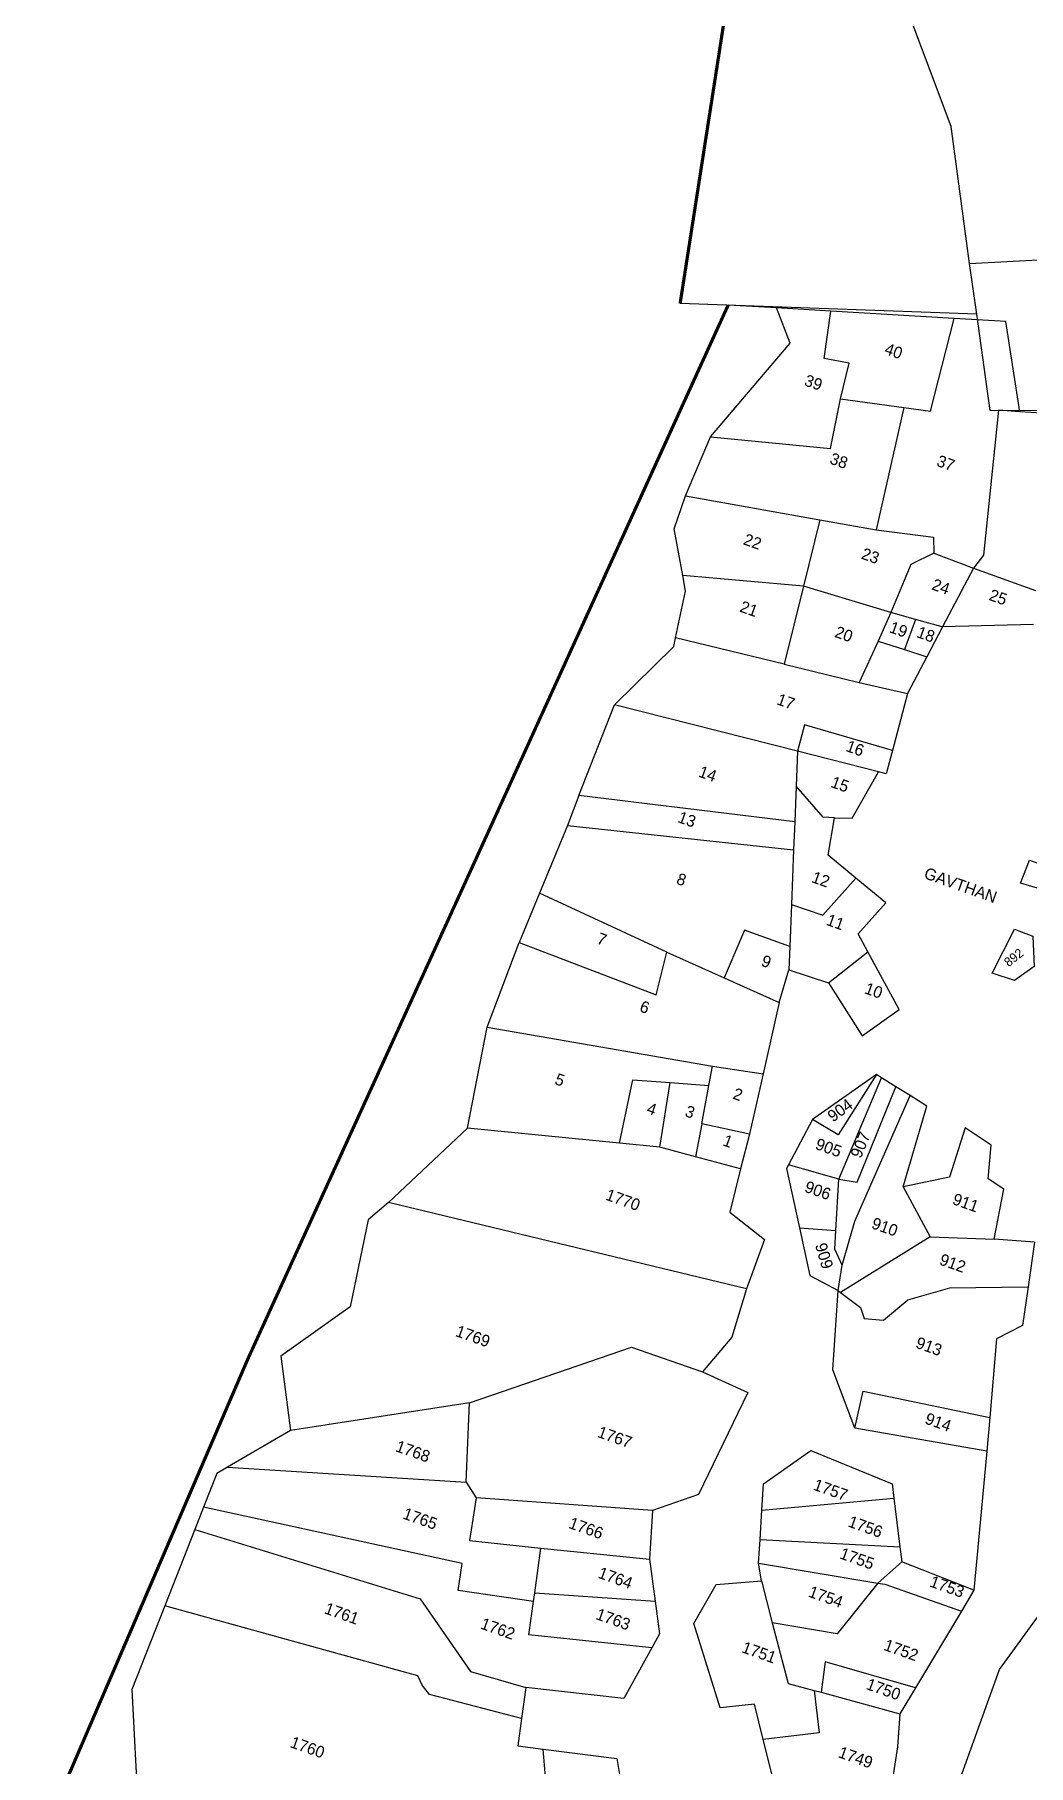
# Model space of a CAD drawing. Header units: metres. Extents: x 257130 to 259931, y 2184702 to 2188115.
# Drawn here: x 257441 to 257745, y 2186541 to 2187070 of the extents above; entities that cross this region are included whole.
import ezdxf

# ---------------------------------------------------------------- set-up
doc = ezdxf.new("R2010")
doc.units = ezdxf.units.M
for name, color, linetype in [('OFF', 1, 'Continuous'), ('POLY_PARCEL', 6, 'Continuous'), ('POLY_ROAD', 30, 'Continuous'), ('TEXT_MAPIN', 7, 'Continuous'), ('TEXT_PARCEL', 7, 'Continuous'), ('V_BOUND_LINE', 7, 'Continuous')]:
    doc.layers.add(name, color=color, linetype=linetype)
doc.styles.add('TEXT_MAP', font='', dxfattribs={"height": 1.8})
doc.styles.get('TEXT_MAP').set_extended_font_data('Kruti Dev 050')

msp = doc.modelspace()

# ---------------------------------------------------------------- linework, layer by layer
at = {"layer": 'OFF'}
msp.add_lwpolyline([(257731.99, 2186637.32), (257728.05, 2186594.83)], dxfattribs=at)
at = {"layer": 'POLY_PARCEL'}
for points in [[(257726.72, 2187000.23), (257721.14, 2187042.11), (257703.64, 2187088.85), (257741.04, 2187278.38)], [(257726.72, 2187000.23), (257806.86, 2187004.52)], [(257728.91, 2186984.76), (257726.72, 2187000.23)], [(257728.91, 2186984.76), (257638.34, 2186987.95)], [(257647.63, 2186947.27), (257671.99, 2186975.83), (257667.79, 2186986.64)], [(257667.79, 2186986.64), (257653.02, 2186987.52)], [(257684.33, 2186985.64), (257667.79, 2186986.64)], [(257687.37, 2186958.86), (257689.92, 2186969.73), (257682.32, 2186971.21), (257684.33, 2186985.64)], [(257722.02, 2186983.44), (257684.33, 2186985.64)], [(257706.71, 2186956.23), (257714.8, 2186955.13), (257722.02, 2186983.44)], [(257742.09, 2186954.9), (257737.82, 2186982.5), (257722.02, 2186983.44)], [(257814.23, 2186954.47), (257811.57, 2186954.93), (257733, 2186955.28), (257728.91, 2186984.76)], [(257647.63, 2186947.27), (257684.28, 2186943.68), (257687.37, 2186958.86)], [(257687.37, 2186958.86), (257706.71, 2186956.23)], [(257706.71, 2186956.23), (257698.2, 2186918.87)], [(257742.09, 2186954.9), (257735.56, 2186955.37), (257731.03, 2186911.07), (257727.94, 2186907.13)], [(257765.57, 2186953.43), (257742.09, 2186954.9)], [(257639.97, 2186929.22), (257647.63, 2186947.27)], [(257639.13, 2186904.89), (257636.53, 2186919.13), (257639.97, 2186929.22)], [(257639.97, 2186929.22), (257681.02, 2186921.92)], [(257681.02, 2186921.92), (257676.01, 2186901.66)], [(257681.02, 2186921.92), (257698.2, 2186918.87)], [(257698.2, 2186918.87), (257715.74, 2186916.59), (257715.82, 2186911.67)], [(257715.82, 2186911.67), (257708.78, 2186908.22), (257702.73, 2186893.57)], [(257715.82, 2186911.67), (257727.94, 2186907.13)], [(257727.94, 2186907.13), (257718.52, 2186889.19)], [(257727.94, 2186907.13), (257746.89, 2186900.33)], [(257636.98, 2186885.84), (257640.01, 2186900.1), (257639.13, 2186904.89)], [(257676.01, 2186901.66), (257639.13, 2186904.89)], [(257676.01, 2186901.66), (257670.1, 2186877.78)], [(257702.73, 2186893.57), (257676.01, 2186901.66)], [(257702.73, 2186893.57), (257698.8, 2186884.85)], [(257718.52, 2186889.19), (257718.39, 2186889.18), (257710.2, 2186891.47), (257702.73, 2186893.57)], [(257710.2, 2186891.47), (257706.85, 2186882.21)], [(257618.29, 2186865.35), (257636.42, 2186883.19), (257636.98, 2186885.84)], [(257670.1, 2186877.78), (257636.98, 2186885.84)], [(257698.8, 2186884.85), (257693.03, 2186872.2)], [(257698.8, 2186884.85), (257706.85, 2186882.21)], [(257718.52, 2186889.19), (257713.64, 2186879.99)], [(257746.24, 2186889.94), (257718.52, 2186889.19)], [(257706.85, 2186882.21), (257713.64, 2186879.99)], [(257713.64, 2186879.99), (257707.83, 2186868.83)], [(257670.1, 2186877.78), (257693.03, 2186872.2)], [(257693.03, 2186872.2), (257702.38, 2186870.07)], [(257702.38, 2186870.07), (257707.83, 2186868.83)], [(257607.45, 2186837.61), (257618.29, 2186865.35)], [(257674.23, 2186851.17), (257618.29, 2186865.35)], [(257707.83, 2186868.83), (257703.19, 2186851.37)], [(257703.19, 2186851.37), (257676.31, 2186859.21), (257674.23, 2186851.17)], [(257674.23, 2186851.17), (257673.79, 2186840.48)], [(257698.88, 2186844.92), (257674.23, 2186851.17)], [(257703.19, 2186851.37), (257701.31, 2186844.31), (257698.88, 2186844.92)], [(257685.46, 2186830.8), (257690.92, 2186830.69), (257698.88, 2186844.92)], [(257607.45, 2186837.61), (257603.93, 2186828.52)], [(257673.35, 2186829.56), (257607.45, 2186837.61)], [(257673.79, 2186840.48), (257673.35, 2186829.56)], [(257685.46, 2186830.8), (257682.02, 2186831.04), (257673.79, 2186840.48)], [(257603.93, 2186828.52), (257595.37, 2186807.77)], [(257603.93, 2186828.52), (257673.01, 2186821.09)], [(257673.35, 2186829.56), (257673.01, 2186821.09)], [(257692.04, 2186812.4), (257683.54, 2186819.42), (257685.46, 2186830.8)], [(257673.01, 2186821.09), (257672.32, 2186804.31)], [(257672.32, 2186804.31), (257681.91, 2186801.12), (257692.04, 2186812.4)], [(257695.67, 2186789.88), (257692.7, 2186795.36), (257701.14, 2186804.88), (257692.04, 2186812.4)], [(257595.37, 2186807.77), (257589.18, 2186792.74)], [(257634.3, 2186789.79), (257595.37, 2186807.77)], [(257672.32, 2186804.31), (257671.81, 2186791.52)], [(257671.81, 2186791.52), (257658, 2186796.52), (257651.83, 2186781.94)], [(257579.42, 2186766.88), (257589.18, 2186792.74)], [(257589.18, 2186792.74), (257631.03, 2186776.74), (257634.3, 2186789.79)], [(257634.3, 2186789.79), (257651.83, 2186781.94)], [(257671.81, 2186791.52), (257671.52, 2186784.42)], [(257683.69, 2186780.39), (257695.67, 2186789.88)], [(257683.69, 2186780.39), (257693.97, 2186764.19), (257705.25, 2186772.24), (257695.67, 2186789.88)], [(257668.58, 2186774.43), (257671.52, 2186784.42)], [(257671.52, 2186784.42), (257683.69, 2186780.39)], [(257651.83, 2186781.94), (257668.58, 2186774.43)], [(257668.58, 2186774.43), (257663.72, 2186752.63)], [(257573.45, 2186736), (257579.42, 2186766.88)], [(257579.42, 2186766.88), (257648.26, 2186754.95)], [(257647.16, 2186749.03), (257648.26, 2186754.95)], [(257648.26, 2186754.95), (257663.72, 2186752.63)], [(257663.72, 2186752.63), (257659.61, 2186734.68), (257659.48, 2186734.15)], [(257619.79, 2186731.42), (257623.92, 2186750.75), (257635.33, 2186749.91)], [(257632.16, 2186730.2), (257635.33, 2186749.91)], [(257635.33, 2186749.91), (257647.16, 2186749.03)], [(257644.96, 2186737.28), (257647.16, 2186749.03)], [(257698.32, 2186752.45), (257686.56, 2186733.93), (257678.75, 2186738.62)], [(257698.32, 2186752.45), (257678.75, 2186738.62)], [(257686.81, 2186720.46), (257699.82, 2186751.41)], [(257686.81, 2186720.46), (257692.43, 2186719.53), (257704.18, 2186748.68)], [(257699.82, 2186751.41), (257698.32, 2186752.45)], [(257704.18, 2186748.68), (257699.82, 2186751.41)], [(257708.58, 2186745.94), (257704.18, 2186748.68)], [(257687.81, 2186694.12), (257691.71, 2186707.63), (257708.58, 2186745.94)], [(257706.46, 2186718.12), (257713.71, 2186742.74), (257708.58, 2186745.94)], [(257644.96, 2186737.28), (257643.08, 2186727.25)], [(257659.48, 2186734.15), (257644.96, 2186737.28)], [(257678.75, 2186738.62), (257671.4, 2186724.75)], [(257549.26, 2186713.33), (257573.45, 2186736)], [(257619.79, 2186731.42), (257573.45, 2186736)], [(257659.48, 2186734.15), (257656.82, 2186723.53)], [(257734.23, 2186702.1), (257737.24, 2186717.38), (257732.38, 2186720.49), (257733.33, 2186730.85), (257725.42, 2186736.12), (257720.64, 2186721.01), (257706.46, 2186718.12)], [(257632.16, 2186730.2), (257619.79, 2186731.42)], [(257643.08, 2186727.25), (257632.16, 2186730.2)], [(257656.82, 2186723.53), (257643.08, 2186727.25)], [(257656.82, 2186723.53), (257653.53, 2186710.34), (257664.15, 2186701.96), (257658.65, 2186686.96)], [(257671.4, 2186724.75), (257670.81, 2186723.64), (257674.78, 2186705.56)], [(257686.81, 2186720.46), (257671.4, 2186724.75)], [(257685.91, 2186704.75), (257686.81, 2186720.46)], [(257706.46, 2186718.12), (257714.75, 2186702.78)], [(257549.26, 2186713.33), (257543.06, 2186707.97), (257537.55, 2186681.36), (257516.43, 2186666.36), (257519.33, 2186643.63)], [(257658.65, 2186686.96), (257549.26, 2186713.33)], [(257674.78, 2186705.56), (257685.91, 2186704.75)], [(257674.78, 2186705.56), (257677.97, 2186690.98), (257686.6, 2186686.37)], [(257687.81, 2186694.12), (257685.59, 2186699.04), (257685.91, 2186704.75)], [(257714.75, 2186702.78), (257687.34, 2186685.81)], [(257714.75, 2186702.78), (257734.23, 2186702.1)], [(257746.61, 2186701.21), (257734.23, 2186702.1)], [(257686.6, 2186686.37), (257687.81, 2186694.12)], [(257658.65, 2186686.96), (257654.13, 2186672.14), (257645.16, 2186661.58)], [(257691.69, 2186644.31), (257685.01, 2186662.17), (257686.6, 2186686.37)], [(257686.6, 2186686.37), (257687.34, 2186685.81)], [(257687.34, 2186685.81), (257693.46, 2186681.17), (257694.58, 2186677.87), (257700.49, 2186677.29), (257707.91, 2186683.51), (257720.69, 2186687.2), (257744.62, 2186687.47)], [(257574.04, 2186652.11), (257623.52, 2186669.08), (257645.16, 2186661.58)], [(257645.16, 2186661.58), (257658.97, 2186655.28), (257644, 2186624.03), (257629.86, 2186619.13)], [(257691.69, 2186644.31), (257694.2, 2186655.64), (257732.88, 2186647.62)], [(257574.04, 2186652.11), (257519.33, 2186643.63)], [(257572.99, 2186627.82), (257574.04, 2186652.11)], [(257519.33, 2186643.63), (257500.14, 2186632.38)], [(257731.99, 2186637.32), (257691.69, 2186644.31)], [(257663.29, 2186619.25), (257663.78, 2186627.3), (257678.25, 2186637.49), (257703.1, 2186627.36), (257703.65, 2186622.97)], [(257500.14, 2186632.38), (257496.89, 2186630.47), (257492.82, 2186620.15)], [(257500.14, 2186632.38), (257572.99, 2186627.82)], [(257572.99, 2186627.82), (257576.05, 2186623.03)], [(257576.05, 2186623.03), (257574.01, 2186610.01), (257595.8, 2186607.66)], [(257629.86, 2186619.13), (257576.05, 2186623.03)], [(257663.29, 2186619.25), (257703.65, 2186622.97)], [(257703.65, 2186622.97), (257705.49, 2186608.11)], [(257492.82, 2186620.15), (257490.15, 2186613.36)], [(257593.56, 2186591.37), (257570.55, 2186594.73), (257571.81, 2186603), (257492.82, 2186620.15)], [(257629.86, 2186619.13), (257629.01, 2186604.3)], [(257662.76, 2186610.3), (257663.29, 2186619.25)], [(257490.15, 2186613.36), (257480.97, 2186590.03)], [(257490.15, 2186613.36), (257558.97, 2186592.17), (257574.32, 2186570.03), (257591.17, 2186565.07)], [(257662.32, 2186603.06), (257662.76, 2186610.3)], [(257662.76, 2186610.3), (257705.49, 2186608.11)], [(257593.93, 2186594.03), (257595.8, 2186607.66)], [(257595.8, 2186607.66), (257629.01, 2186604.3)], [(257705.49, 2186608.11), (257706.06, 2186603.51)], [(257629.01, 2186604.3), (257630.7, 2186591.49)], [(257663.19, 2186597.64), (257662.32, 2186603.06)], [(257662.32, 2186603.06), (257698.68, 2186597.01)], [(257706.06, 2186603.51), (257698.68, 2186597.01)], [(257728.05, 2186594.83), (257706.06, 2186603.51)], [(257593.56, 2186591.37), (257593.93, 2186594.03)], [(257593.93, 2186594.03), (257630.7, 2186591.49)], [(257663.72, 2186549.24), (257661.07, 2186559.96), (257650.59, 2186558.88), (257642.51, 2186584.68), (257649.36, 2186596.61), (257663.19, 2186597.64)], [(257663.19, 2186597.64), (257666.49, 2186584.87)], [(257698.68, 2186597.01), (257686.29, 2186581.52), (257666.49, 2186584.87)], [(257698.68, 2186597.01), (257700.86, 2186596.65), (257724.25, 2186588.46)], [(257480.97, 2186590.03), (257470.9, 2186564.46), (257472.78, 2186527.19)], [(257589.91, 2186555.67), (257561.76, 2186563), (257559.54, 2186565.78), (257558.28, 2186568.67), (257480.97, 2186590.03)], [(257629.68, 2186577.2), (257592.16, 2186581.15), (257593.56, 2186591.37)], [(257630.7, 2186591.49), (257632.02, 2186581.45), (257629.68, 2186577.2)], [(257666.49, 2186584.87), (257671.29, 2186566.32), (257679.25, 2186564.16)], [(257629.68, 2186577.2), (257621.19, 2186561.78), (257591.17, 2186565.07)], [(257710.21, 2186564.97), (257682.63, 2186572.97), (257681.37, 2186563.63)], [(257591.17, 2186565.07), (257589.91, 2186555.67)], [(257679.25, 2186564.16), (257680.84, 2186551.21), (257663.72, 2186549.24)], [(257679.25, 2186564.16), (257681.37, 2186563.63)], [(257681.37, 2186563.63), (257705.42, 2186557.05)], [(257589.91, 2186555.67), (257588.79, 2186547.27), (257596.47, 2186546.28)], [(257663.93, 2186531.61), (257667.84, 2186532.63), (257663.72, 2186549.24)], [(257597.78, 2186531.61), (257596.47, 2186546.28)], [(257596.47, 2186546.28), (257619.05, 2186543.36), (257621.67, 2186527.5)]]:
    msp.add_lwpolyline(points, dxfattribs=at)
for points in [[(257742.25, 2186810.88), (257745.04, 2186817.84), (257753.18, 2186814.94), (257751.67, 2186808.14)], [(257733.67, 2186783.38), (257740.46, 2186796.85), (257746.11, 2186794.68), (257746.46, 2186785.39), (257740.5, 2186781.09)]]:
    msp.add_lwpolyline(points, close=True, dxfattribs=at)
at = {"layer": 'POLY_ROAD'}
for points in [[(257746.61, 2186701.21), (257744.62, 2186687.47)], [(257744.62, 2186687.47), (257742.91, 2186675.7), (257734.95, 2186671.62), (257732.88, 2186647.62)], [(257732.88, 2186647.62), (257731.99, 2186637.32)], [(257717.44, 2186519.33), (257735.87, 2186570.55), (257749.45, 2186589.21), (257756.34, 2186626.39)], [(257728.05, 2186594.83), (257724.25, 2186588.46)], [(257724.25, 2186588.46), (257710.21, 2186564.97)], [(257710.21, 2186564.97), (257705.42, 2186557.05)], [(257705.42, 2186557.05), (257704.72, 2186546.93), (257701.16, 2186523.78)]]:
    msp.add_lwpolyline(points, dxfattribs=at)
at = {"layer": 'V_BOUND_LINE'}
for points, const_width in [([(257638.34, 2186987.95), (257693.06, 2187339.65), (257762.8, 2187696.46)], 0.987), ([(257653.02, 2186987.52), (257580.07, 2186827.22), (257506.35, 2186665.54), (257441.7, 2186515.33), (257442.12, 2186295.14), (257457.99, 2186139.67), (257489.69, 2185912.74), (257497.13, 2185864.49), (257528.14, 2185715.01), (257546.33, 2185630.52), (257552.92, 2185602.36), (257592.12, 2185419.04), (257595.13, 2185408.61)], 0.992)]:
    msp.add_lwpolyline(points, dxfattribs=dict(at, const_width=const_width))

# ---------------------------------------------------------------- texts
at = {"layer": 'TEXT_MAPIN'}
msp.add_text('GAVTHAN', height=3.571, rotation=340.3739, dxfattribs=at).set_placement((257712.54, 2186812.47))
at = {"layer": 'TEXT_PARCEL', "style": 'TEXT_MAP'}
for s, height, rotation, p in [('40', 3.571, 340.3739, (257700.48, 2186972.69)), ('39', 3.571, 340.3739, (257675.98, 2186963.05)), ('38', 3.571, 340.3739, (257683.76, 2186939.17)), ('37', 3.571, 340.3739, (257716.41, 2186938.44)), ('22', 3.571, 340.3739, (257657.39, 2186914.46)), ('23', 3.571, 340.3739, (257693.38, 2186910.1)), ('24', 3.571, 340.3739, (257714.9, 2186900.69)), ('21', 3.571, 340.3739, (257656.29, 2186893.91)), ('25', 3.571, 340.3739, (257732.39, 2186897.47)), ('19', 3.571, 340.3739, (257701.97, 2186887.61)), ('20', 3.571, 340.3739, (257685.26, 2186886.18)), ('18', 3.571, 340.3739, (257710.34, 2186886.11)), ('17', 3.571, 340.3739, (257667.57, 2186865.59)), ('16', 3.571, 340.3739, (257688.71, 2186851.3)), ('14', 3.571, 340.3739, (257643.69, 2186843.49)), ('15', 3.571, 340.3739, (257684.1, 2186840.31)), ('13', 3.571, 340.3739, (257637.36, 2186829.58)), ('8', 3.57, 340.3739, (257636.93, 2186810.75)), ('12', 3.571, 340.3739, (257678.23, 2186811.24)), ('11', 3.571, 340.3739, (257682.71, 2186798.19)), ('7', 3.57, 340.3739, (257612.63, 2186792.52)), ('892', 2.777, 38.3561, (257738.66, 2186785.15)), ('9', 3.57, 340.3739, (257662.84, 2186785.69)), ('10', 3.571, 340.3739, (257694.38, 2186777.27)), ('6', 3.57, 340.3739, (257625.7, 2186771.75)), ('5', 3.57, 340.3739, (257599.79, 2186749.56)), ('2', 3.57, 340.3739, (257654.15, 2186745.09)), ('4', 3.57, 340.3739, (257627.85, 2186740.64)), ('3', 3.57, 340.3739, (257639.53, 2186739.74)), ('904', 3.571, 36.0816, (257685.02, 2186737.71)), ('1', 3.57, 340.3739, (257651.12, 2186730.8)), ('905', 3.571, 340.3739, (257679.35, 2186729.7)), ('907', 3.571, 67.1934, (257693.5, 2186726.55)), ('1770', 3.571, 340.3739, (257615.31, 2186714.21)), ('906', 3.571, 340.3739, (257676.07, 2186716.64)), ('911', 3.571, 340.3739, (257721.22, 2186712.88)), ('910', 3.571, 340.3739, (257696.51, 2186705.5)), ('909', 3.571, 286.407, (257679.52, 2186700.3)), ('912', 3.571, 340.3739, (257717.25, 2186694.42)), ('1769', 3.571, 340.3739, (257569.48, 2186672.54)), ('913', 3.571, 340.3739, (257710, 2186668.99)), ('914', 3.571, 340.3739, (257712.84, 2186645.83)), ('1767', 3.571, 340.3739, (257612.82, 2186641.72)), ('1768', 3.571, 340.3739, (257551.17, 2186637.36)), ('1757', 3.571, 340.3739, (257678.73, 2186625.6)), ('1765', 3.571, 340.3739, (257553.37, 2186616.8)), ('1766', 3.571, 340.3739, (257604.06, 2186613.9)), ('1756', 3.571, 340.3739, (257689.36, 2186614.35)), ('1755', 3.571, 340.3739, (257686.81, 2186604.61)), ('1764', 3.571, 340.3739, (257613, 2186598.69)), ('1754', 3.571, 340.3739, (257677.26, 2186592.92)), ('1753', 3.571, 340.3739, (257714.31, 2186596.03)), ('1761', 3.571, 340.3739, (257529.42, 2186587.82)), ('1763', 3.571, 340.3739, (257612.33, 2186586.07)), ('1762', 3.571, 340.3739, (257577.1, 2186583.18)), ('1751', 3.571, 340.3739, (257656.9, 2186575.93)), ('1752', 3.571, 340.3739, (257700.28, 2186576.63)), ('1750', 3.571, 340.3739, (257694.87, 2186564.67)), ('1760', 3.571, 340.3739, (257518.97, 2186546.93)), ('1749', 3.571, 340.3739, (257686.37, 2186543.86))]:
    msp.add_text(s, height=height, rotation=rotation, dxfattribs=at).set_placement(p)

doc.saveas('drawing.dxf')
